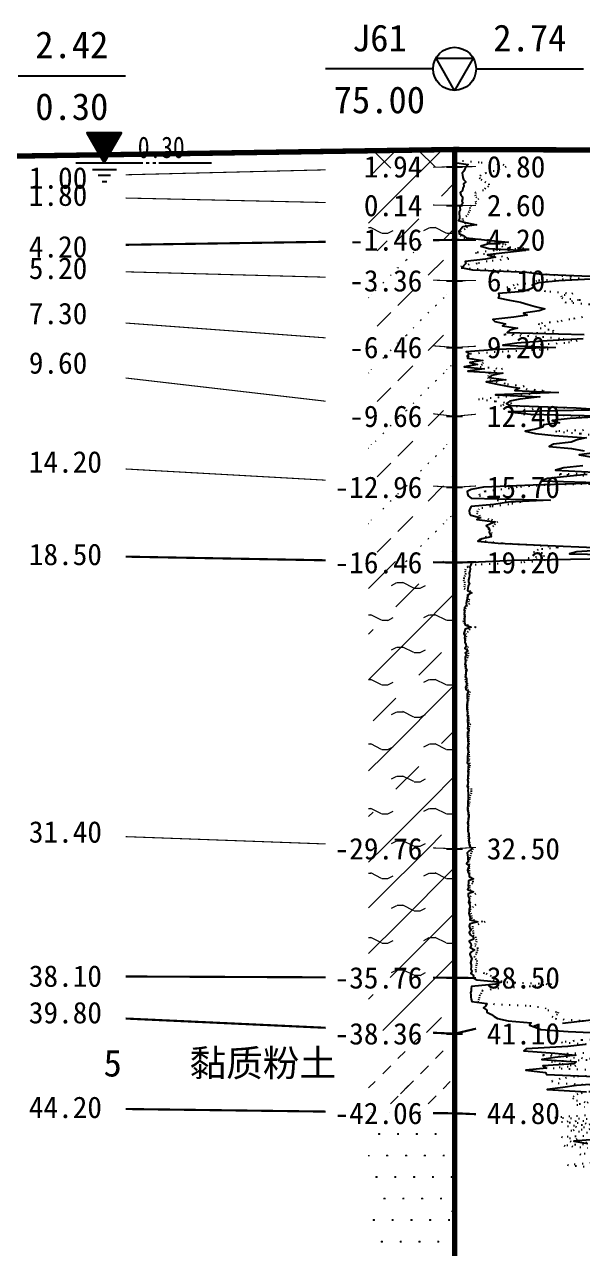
# Model space of a CAD drawing. Extents: x -37 to 3540, y -1485 to 297.
# Drawn here: x 1250.7 to 1302.6, y -478.6 to -364.9 of the extents above; entities that cross this region are included whole.
import ezdxf
from ezdxf.enums import TextEntityAlignment as Align

# ---------------------------------------------------------------- set-up
doc = ezdxf.new("R2010")
doc.units = 0
doc.linetypes.add('DOT', pattern=[6.35, 0, -6.35])
doc.layers.get('0').update_dxf_attribs({"linetype": 'CONTINUOUS'})
for name, color, linetype in [('CURVE', 200, 'CONTINUOUS'), ('HOLE', 41, 'CONTINUOUS'), ('STRATUM', 241, 'CONTINUOUS')]:
    doc.layers.add(name, color=color, linetype=linetype)
doc.layers.add('HATCH', color=7, linetype='CONTINUOUS', lineweight=13)
doc.styles.add('ST', font='')
doc.styles.get('ST').set_extended_font_data('SimSun')
pattern_1 = [(45, (851.434, -594), (-4.24264, 4.24264), [10, 0]), (45, (852.495, -597.182), (-2.12132, 6.36396), [3, -3])]
pattern_2 = [(45, (851.434, -594), (-4.24264, 4.24264), [10, 0]), (45, (852.495, -597.182), (-2.12132, 6.36396), [3, -3]), (26.565, (852.508, -594.2536), (5.999823, 5.999812), [0.567, -12.849]), (0, (851.941, -594.2536), (0, 6), [0.567, -5.433]), (26.565, (849.8526, -594), (5.999823, 5.999812), [0.567, -12.849]), (0, (850.36, -593.7464), (0, 6), [0.567, -5.433]), (153.435, (851.941, -594.2536), (-5.999818, -5e-06), [1.134, -12.2826]), (26.565, (855.508, -591.2536), (5.999823, 5.999812), [0.567, -12.849]), (0, (854.941, -591.2536), (0, 6), [0.567, -5.433]), (26.565, (852.8526, -591), (5.999823, 5.999812), [0.567, -12.849]), (0, (853.36, -590.7464), (0, 6), [0.567, -5.433]), (153.435, (854.941, -591.2536), (-5.999818, -5e-06), [1.134, -12.2826])]
pattern_3 = [(45, (851.434, -594), (-7e-07, 6.99998), [1.97196, -7.927535]), (45, (854.2467, -591.171), (-7e-07, 6.99998), [1.99367, -7.90583]), (45, (856.5013, -588.918), (-7e-07, 6.99998), [1.81361, -8.08588]), (26.56505, (851.434, -590.5), (7, 7), [0.0965, -15.55598]), (36.8699, (852.1339, -589.8), (7, 7), [0.19775, -34.80225]), (315, (854.934, -587.024), (6.99998, 1e-06), [0.03305, -9.86644]), (26.56505, (854.934, -594), (7, 7), [0.14475, -15.50773]), (26.56505, (855.634, -593.3), (7, 7), [0.10528, -15.5472]), (90, (855.984, -592.95), (-7, -5e-07), [0.02877, -6.97123]), (26.56505, (856.334, -592.6), (7, 7), [0.09101, -31.21394]), (36.8699, (857.0339, -591.9), (7, 7), [0.11069, -34.88931]), (45, (857.734, -591.2), (-2e-07, 6.99998), [0.10911, -9.79038]), (315, (858.348, -590.452), (6.99998, 1e-06), [0.03305, -9.86644]), (36.8699, (852.8339, -589.1), (7, 7), [0.10224, -34.89776]), (53.1301, (853.5339, -588.4), (13.9999998, 21), [0.13438, -34.86562]), (53.1301, (854.2339, -587.7), (13.9999998, 21), [0.12625, -34.87375])]

# ---------------------------------------------------------------- blocks, each defined once
blk = doc.blocks.new('H_cpt_hole')
for p, q in [((-1.73, 1), (1.73, 1)), ((0, -2), (-1.73, 1)), ((1.73, 1), (0, -2))]:
    blk.add_line(p, q)
blk.add_circle((0, 0), 2)
blk = doc.blocks.new('Gwl')
blk.add_lwpolyline([(0, 0, 0, 3.22, 0), (0, 2.79, 3.22, 3.22, 0)], format="xyseb")
blk.add_lwpolyline([(0, 0), (1.61, 2.79), (-1.61, 2.79)], close=True)
for points in [[(-2.63, 0), (3.61, 0)], [(3.93, 0), (4.21, 0)], [(4.53, 0), (4.8, 0)], [(5.09, 0), (9.99, 0)], [(-1.09, -0.61), (1.16, -0.61)], [(-0.54, -1.14), (0.61, -1.14)], [(-0.19, -1.74), (0.26, -1.74)]]:
    blk.add_lwpolyline(points)
at = {"style": 'ST', "width": 0.8}
blk.add_attdef('*GWL', (3.14, 0.45), '', height=2, dxfattribs=at)

msp = doc.modelspace()

# ---------------------------------------------------------------- hatches: boundary and pattern name
at = {"layer": 'HATCH'}
h = msp.add_hatch(dxfattribs=at)
h.set_pattern_fill('STT', color=50, style=0)
h.set_pattern_definition([(45, (851.434, -594), (-2.12132, 2.12132), [10, 0]), (135, (851.434, -594), (-2.12132, -2.12132), [10, 0])])
h.paths.add_polyline_path([(1290.71, -376.48), (1282.71, -376.6), (1282.71, -378.28), (1290.71, -378.08)])
h.paths.add_polyline_path([(1281.5, -379.57), (1288.2, -379.57), (1288.2, -376.64), (1281.5, -376.64)], flags=9)
h = msp.add_hatch(dxfattribs=at)
h.set_pattern_fill('FZNT', color=32, style=0)
h.set_pattern_definition(pattern_1)
h.paths.add_polyline_path([(1290.71, -378.08), (1282.71, -378.28), (1282.71, -381.5), (1290.71, -381.68)])
h.paths.add_polyline_path([(1281.5, -383.17), (1288.2, -383.17), (1288.2, -380.24), (1281.5, -380.24)], flags=9)
h.paths.add_polyline_path([(1281.5, -379.57), (1288.2, -379.57), (1288.2, -376.64), (1281.5, -376.64)], flags=9)
h = msp.add_hatch(dxfattribs=at)
h.set_pattern_fill('YNFNT', color=251, style=0)
h.set_pattern_definition(pattern_2)
h.paths.add_polyline_path([(1290.71, -381.68), (1282.71, -381.5), (1282.71, -385), (1290.71, -384.88)])
h.paths.add_polyline_path([(1280.07, -386.37), (1288.2, -386.37), (1288.2, -383.44), (1280.07, -383.44)], flags=9)
h.paths.add_polyline_path([(1281.5, -383.17), (1288.2, -383.17), (1288.2, -380.24), (1281.5, -380.24)], flags=9)
h = msp.add_hatch(dxfattribs=at)
h.set_pattern_fill('SZFT', color=52, style=0)
h.set_pattern_definition(pattern_3)
h.paths.add_polyline_path([(1290.71, -384.88), (1282.71, -385), (1282.71, -388.46), (1290.71, -388.68)])
h.paths.add_polyline_path([(1280.07, -390.17), (1288.2, -390.17), (1288.2, -387.24), (1280.07, -387.24)], flags=9)
h.paths.add_polyline_path([(1280.07, -386.37), (1288.2, -386.37), (1288.2, -383.44), (1280.07, -383.44)], flags=9)
h = msp.add_hatch(dxfattribs=at)
h.set_pattern_fill('SZFT', color=52, style=0)
h.set_pattern_definition(pattern_3)
h.paths.add_polyline_path([(1290.71, -388.68), (1282.71, -388.46), (1282.71, -394.29), (1290.71, -394.88)])
h.paths.add_polyline_path([(1280.07, -396.37), (1288.2, -396.37), (1288.2, -393.44), (1280.07, -393.44)], flags=9)
h.paths.add_polyline_path([(1280.07, -390.17), (1288.2, -390.17), (1288.2, -387.24), (1280.07, -387.24)], flags=9)
h = msp.add_hatch(dxfattribs=at)
h.set_pattern_fill('SZFT', color=52, style=0)
h.set_pattern_definition(pattern_3)
h.paths.add_polyline_path([(1290.71, -394.88), (1282.71, -394.29), (1282.71, -400.35), (1290.71, -401.28)])
h.paths.add_polyline_path([(1280.07, -402.77), (1288.2, -402.77), (1288.2, -399.84), (1280.07, -399.84)], flags=9)
h.paths.add_polyline_path([(1280.07, -396.37), (1288.2, -396.37), (1288.2, -393.44), (1280.07, -393.44)], flags=9)
h = msp.add_hatch(dxfattribs=at)
h.set_pattern_fill('SZFT', color=52, style=0)
h.set_pattern_definition(pattern_3)
h.paths.add_polyline_path([(1290.71, -401.28), (1282.71, -400.35), (1282.71, -407.44), (1290.71, -407.88)])
h.paths.add_polyline_path([(1278.64, -409.37), (1288.2, -409.37), (1288.2, -406.44), (1278.64, -406.44)], flags=9)
h.paths.add_polyline_path([(1280.07, -402.77), (1288.2, -402.77), (1288.2, -399.84), (1280.07, -399.84)], flags=9)
h = msp.add_hatch(dxfattribs=at)
h.set_pattern_fill('SZFT', color=52, style=0)
h.set_pattern_definition(pattern_3)
h.paths.add_polyline_path([(1290.71, -407.88), (1282.71, -407.44), (1282.71, -414.74), (1290.71, -414.88)])
h.paths.add_polyline_path([(1278.64, -416.37), (1288.2, -416.37), (1288.2, -413.44), (1278.64, -413.44)], flags=9)
h.paths.add_polyline_path([(1278.64, -409.37), (1288.2, -409.37), (1288.2, -406.44), (1278.64, -406.44)], flags=9)
h = msp.add_hatch(dxfattribs=at)
h.set_pattern_fill('YNFNT', color=251, style=0)
h.set_pattern_definition(pattern_2)
h.paths.add_polyline_path([(1290.71, -414.88), (1282.71, -414.74), (1282.71, -441.19), (1290.71, -441.48)])
h.paths.add_polyline_path([(1278.64, -442.97), (1288.2, -442.97), (1288.2, -440.04), (1278.64, -440.04)], flags=9)
h.paths.add_polyline_path([(1278.64, -416.37), (1288.2, -416.37), (1288.2, -413.44), (1278.64, -413.44)], flags=9)
h = msp.add_hatch(dxfattribs=at)
h.set_pattern_fill('YNNT', color=251, style=0)
h.set_pattern_definition([(45, (851.434, -594), (-2.12132, 2.12132), [10, 0]), (26.565, (852.508, -594.2536), (5.999823, 5.999812), [0.567, -12.849]), (0, (851.941, -594.2536), (0, 6), [0.567, -5.433]), (26.565, (849.8526, -594), (5.999823, 5.999812), [0.567, -12.849]), (0, (850.36, -593.7464), (0, 6), [0.567, -5.433]), (153.435, (851.941, -594.2536), (-5.999818, -5e-06), [1.134, -12.2826]), (26.565, (855.508, -591.2536), (5.999823, 5.999812), [0.567, -12.849]), (0, (854.941, -591.2536), (0, 6), [0.567, -5.433]), (26.565, (852.8526, -591), (5.999823, 5.999812), [0.567, -12.849]), (0, (853.36, -590.7464), (0, 6), [0.567, -5.433]), (153.435, (854.941, -591.2536), (-5.999818, -5e-06), [1.134, -12.2826])])
h.paths.add_polyline_path([(1290.71, -441.48), (1282.71, -441.19), (1282.71, -453.45), (1290.71, -453.48)])
h.paths.add_polyline_path([(1278.64, -454.97), (1288.2, -454.97), (1288.2, -452.04), (1278.64, -452.04)], flags=9)
h.paths.add_polyline_path([(1278.64, -442.97), (1288.2, -442.97), (1288.2, -440.04), (1278.64, -440.04)], flags=9)
h = msp.add_hatch(dxfattribs=at)
h.set_pattern_fill('FZNT', color=32, style=0)
h.set_pattern_definition(pattern_1)
h.paths.add_polyline_path([(1290.71, -453.48), (1282.71, -453.45), (1282.71, -458.31), (1290.71, -458.68)])
h.paths.add_polyline_path([(1278.64, -460.17), (1288.2, -460.17), (1288.2, -457.24), (1278.64, -457.24)], flags=9)
h.paths.add_polyline_path([(1278.64, -454.97), (1288.2, -454.97), (1288.2, -452.04), (1278.64, -452.04)], flags=9)
h = msp.add_hatch(dxfattribs=at)
h.set_pattern_fill('NZFT', color=52, style=0)
h.set_pattern_definition([(45, (851.434, -594), (-6e-07, 6.99998), [0.9473, -8.9522]), (45, (852.834, -592.6), (-6e-07, 6.99998), [0.9869, -8.9126]), (45, (854.234, -591.2), (-6e-07, 6.99998), [1.06018, -8.83931]), (45, (855.634, -589.8), (-6e-07, 6.99998), [0.94918, -8.95032]), (45, (857.034, -588.4), (-6e-07, 6.99998), [1.0365, -8.86299]), (45, (854.934, -594), (-6e-07, 6.99998), [1.01335, -8.88615]), (45, (856.334, -592.6), (-6e-07, 6.99998), [1.07896, -12.12037]), (45, (857.734, -591.2), (-6e-07, 6.99998), [0.99882, -8.90067]), (45, (852.134, -589.8), (-4e-07, 6.99998), [1.05533, -8.84416]), (45, (853.534, -588.4), (-4e-07, 6.99998), [1.0365, -8.86299])])
h.paths.add_polyline_path([(1290.71, -458.68), (1282.71, -458.31), (1282.71, -465.98), (1290.71, -466.08)])
h.paths.add_polyline_path([(1278.64, -467.57), (1288.2, -467.57), (1288.2, -464.64), (1278.64, -464.64)], flags=9)
h.paths.add_polyline_path([(1278.64, -460.17), (1288.2, -460.17), (1288.2, -457.24), (1278.64, -457.24)], flags=9)
h = msp.add_hatch(dxfattribs=at)
h.set_pattern_fill('FS', color=142, style=0)
h.set_pattern_definition([(82.875, (850.5993, -595.206), (0.0003693, 10.0001764), [0.08929, -80.53371]), (143.13, (850.7003, -595.2818), (-29.999964, 20.000054), [0.12627, -49.87373]), (172.875, (850.8775, -595.304), (-70.0002457, 9.9996603), [0.17857, -80.44443]), (206.565, (851.056, -595.2147), (-9.999705, -9.999687), [0.19954, -22.16046]), (243.435, (851.145, -595.0363), (9e-06, -9.999696), [0.19954, -22.16146]), (255.964, (851.2345, -594.679), (-0.0002, -9.999501), [0.36813, -40.86287]), (255.964, (851.5445, -593.439), (-0.0002, -9.999501), [1.27838, -39.95262]), (255.964, (851.613, -593.165), (-0.0002, -9.999501), [0.28235, -40.94865]), (216.87, (851.8032, -592.9108), (-9.999982, -10.000018), [0.12627, -49.87373]), (243.435, (851.702, -592.9865), (9e-06, -9.999696), [0.19954, -22.16146]), (206.565, (851.9817, -592.8215), (-9.999705, -9.999687), [0.19954, -22.16046]), (172.875, (852.1589, -592.8437), (-70.0002457, 9.9996603), [0.17857, -80.44443]), (143.13, (852.26, -592.9194), (-29.999964, 20.000054), [0.12627, -49.87373]), (82.875, (852.2488, -593.008), (0.0003693, 10.0001764), [0.08929, -80.53371]), (0, (851.104, -593.66), (0, 10), [0.89286, -9.10714]), (0, (851.4589, -594), (1, 2), [0, -1.75]), (0, (851.4339, -593.975), (1, 2), [0, -1.75]), (0, (851.4339, -594), (1, 2), [0, -1.75]), (0, (851.4089, -594), (1, 2), [0, -1.75]), (0, (851.4339, -594.025), (1, 2), [0, -1.75])])
h.paths.add_polyline_path([(1290.71, -466.08), (1282.71, -465.98), (1282.71, -491.26), (1290.71, -491.48)])
h.paths.add_polyline_path([(1278.64, -492.97), (1288.2, -492.97), (1288.2, -490.04), (1278.64, -490.04)], flags=9)
h.paths.add_polyline_path([(1278.64, -467.57), (1288.2, -467.57), (1288.2, -464.64), (1278.64, -464.64)], flags=9)

# ---------------------------------------------------------------- linework, layer by layer
at = {"layer": 'CURVE', "color": 30, "linetype": 'Continuous'}
for points in [[(1290.71, -376.88), (1290.71, -377.08), (1290.71, -377.28), (1290.71, -377.48), (1290.71, -377.68), (1291.97, -377.88), (1291.75, -378.08), (1291.66, -378.28), (1291.57, -378.48), (1291.41, -378.68), (1291.45, -378.88), (1291.49, -379.08), (1291.54, -379.28), (1291.75, -379.48), (1291.54, -379.68), (1291.56, -379.88), (1291.48, -380.08), (1291.44, -380.28), (1291.24, -380.48), (1291.29, -380.68), (1291.46, -380.88), (1291.44, -381.08), (1291.37, -381.28), (1291.47, -381.48), (1291.32, -381.68), (1291.19, -381.88), (1291.22, -382.08), (1291.15, -382.28), (1291.14, -382.48), (1291.17, -382.68), (1291.18, -382.88), (1291.06, -383.08), (1291.71, -383.28), (1292.76, -383.48), (1291.48, -383.68), (1291.28, -383.88), (1291.09, -384.08), (1291.12, -384.28), (1291.52, -384.48), (1291.78, -384.68), (1293.49, -384.88), (1295.7, -385.08), (1293.76, -385.28), (1293.16, -385.48), (1293.91, -385.68), (1297.29, -385.88), (1295.38, -386.08), (1293.76, -386.28), (1294.51, -386.48), (1293.59, -386.68), (1291.69, -386.88), (1291.74, -387.08), (1291.55, -387.28), (1291.45, -387.48), (1292.37, -387.68), (1297.43, -387.88), (1298.78, -388.08), (1304.08, -388.28)], [(1304.6, -388.48), (1300.41, -388.68), (1298.51, -388.88), (1297.94, -389.08), (1298.14, -389.28), (1297.65, -389.48), (1297.08, -389.68), (1294.8, -389.88), (1294.86, -390.08), (1294.77, -390.28), (1295.83, -390.48), (1296.84, -390.68), (1297.55, -390.88), (1298.22, -391.08), (1299.09, -391.28), (1298.59, -391.48), (1297.11, -391.68), (1297.45, -391.88), (1296.23, -392.08), (1294.28, -392.28), (1294.45, -392.48), (1295.46, -392.68), (1295.18, -392.88), (1296.57, -393.08), (1295.86, -393.28), (1295.6, -393.48), (1302.76, -393.68)], [(1302.66, -394.08), (1299.31, -394.28), (1296.49, -394.48), (1295.21, -394.68), (1300.07, -394.88), (1294.63, -395.08), (1291.79, -395.28), (1292.07, -395.48), (1291.87, -395.68), (1291.9, -395.88), (1293.34, -396.08), (1292.13, -396.28), (1292.84, -396.48), (1291.6, -396.68), (1293.45, -396.88), (1291.94, -397.08), (1295.21, -397.28), (1294.14, -397.48), (1293.93, -397.68), (1295.48, -397.88), (1293.64, -398.08), (1294.68, -398.28), (1295.63, -398.48), (1296.75, -398.68), (1296.31, -398.88), (1300.33, -399.08), (1294.5, -399.28), (1298.64, -399.48), (1296.78, -399.68), (1295.85, -399.88), (1295.53, -400.08), (1295.92, -400.28), (1302.03, -400.48), (1304.78, -400.68), (1295.72, -400.88), (1297.76, -401.08), (1305.29, -401.28), (1301.45, -401.48), (1299.78, -401.68), (1300.46, -401.88), (1298.97, -402.08), (1298.89, -402.28), (1298.28, -402.48), (1297.27, -402.68), (1298.25, -402.88), (1299.98, -403.08), (1302.95, -403.28), (1302.12, -403.48), (1301.55, -403.68), (1299.91, -403.88), (1299.52, -404.08), (1301.59, -404.28), (1302.77, -404.48)], [(1303.73, -404.68), (1302.31, -404.88), (1303.58, -405.08)], [(1302.65, -405.88), (1300.87, -406.08), (1300.09, -406.28), (1303.71, -406.48)], [(1303.05, -406.68), (1301.15, -406.88), (1299.35, -407.08), (1298.8, -407.28), (1304.97, -407.48), (1298.01, -407.68), (1293.4, -407.88), (1292.25, -408.08), (1291.89, -408.28), (1291.92, -408.48), (1291.96, -408.68), (1292.26, -408.88), (1299.61, -409.08), (1295.73, -409.28), (1294.35, -409.48), (1292.26, -409.68), (1292.13, -409.88), (1292.05, -410.08), (1292.11, -410.28), (1292.23, -410.48), (1293.06, -410.68), (1292.77, -410.88), (1294.49, -411.08), (1294.06, -411.28), (1293.64, -411.48), (1293.91, -411.68), (1293.96, -411.88), (1293.93, -412.08), (1294.03, -412.28), (1294.1, -412.48), (1293.23, -412.68), (1292.88, -412.88), (1294.77, -413.08), (1299.39, -413.28), (1303.68, -413.48)], [(1305.42, -413.68), (1302.07, -413.88), (1301.4, -414.08), (1313.06, -414.28)], [(1308.53, -414.48), (1296.21, -414.68), (1292.27, -414.88), (1292.21, -415.08), (1292.12, -415.28), (1292.16, -415.48), (1292.12, -415.68), (1292.08, -415.88), (1292.11, -416.08), (1292.08, -416.28), (1292, -416.48), (1292, -416.68), (1292.11, -416.88), (1291.96, -417.08), (1291.95, -417.28), (1291.91, -417.48), (1292.3, -417.68), (1291.96, -417.88), (1291.92, -418.08), (1291.87, -418.28), (1291.83, -418.48), (1291.79, -418.68), (1291.81, -418.88), (1291.64, -419.08), (1291.6, -419.28), (1291.63, -419.48), (1291.61, -419.68), (1291.66, -419.88), (1291.64, -420.08), (1291.63, -420.28), (1291.64, -420.48), (1291.7, -420.68), (1292.24, -420.88), (1291.7, -421.08), (1291.62, -421.28), (1291.58, -421.48), (1291.65, -421.68), (1291.64, -421.88), (1291.69, -422.08), (1291.66, -422.28), (1291.76, -422.48), (1291.79, -422.68), (1291.66, -422.88), (1291.93, -423.08), (1291.68, -423.28), (1291.83, -423.48), (1291.69, -423.68), (1291.7, -423.88), (1291.73, -424.08), (1291.69, -424.28), (1291.76, -424.48), (1291.72, -424.68), (1291.86, -424.88), (1291.77, -425.08), (1291.74, -425.28), (1291.73, -425.48), (1291.83, -425.68), (1291.82, -425.88), (1291.83, -426.08), (1291.83, -426.28), (1291.72, -426.48), (1291.75, -426.68), (1292.01, -426.88), (1291.88, -427.08), (1291.87, -427.28), (1291.89, -427.48), (1291.91, -427.68), (1291.88, -427.88), (1291.86, -428.08), (1291.86, -428.28), (1291.86, -428.48), (1291.89, -428.68), (1291.91, -428.88), (1291.89, -429.08), (1291.93, -429.28), (1291.92, -429.48), (1291.9, -429.68), (1291.95, -429.88), (1291.93, -430.08), (1291.92, -430.28), (1292.06, -430.48), (1291.91, -430.68), (1291.92, -430.88), (1291.92, -431.08), (1291.94, -431.28), (1291.95, -431.48), (1291.98, -431.68), (1291.93, -431.88), (1291.92, -432.08), (1291.95, -432.28), (1291.96, -432.48), (1291.95, -432.68), (1291.92, -432.88), (1291.92, -433.08), (1291.92, -433.28), (1291.87, -433.48), (1292.04, -433.68), (1291.96, -433.88), (1291.97, -434.08), (1291.95, -434.28), (1291.97, -434.48), (1291.94, -434.68), (1291.94, -434.88), (1291.92, -435.08), (1291.96, -435.28), (1291.95, -435.48), (1291.88, -435.68), (1291.98, -435.88), (1291.93, -436.08), (1291.98, -436.28), (1291.96, -436.48), (1291.96, -436.68), (1291.96, -436.88), (1291.94, -437.08), (1291.93, -437.28), (1291.93, -437.48), (1291.92, -437.68), (1291.92, -437.88), (1291.98, -438.08), (1291.98, -438.28), (1292.03, -438.48), (1291.97, -438.68), (1291.96, -438.88), (1291.92, -439.08), (1291.96, -439.28), (1291.94, -439.48), (1291.93, -439.68), (1291.93, -439.88), (1292.04, -440.08), (1292.02, -440.28), (1292.06, -440.48), (1292.03, -440.68), (1292.02, -440.88), (1292.07, -441.08), (1292.13, -441.28), (1292.34, -441.48), (1292.06, -441.68), (1291.88, -441.88), (1291.91, -442.08), (1291.93, -442.28), (1291.94, -442.48), (1291.97, -442.68), (1291.82, -442.88), (1292.06, -443.08), (1291.96, -443.28), (1291.9, -443.48), (1291.98, -443.68), (1292.05, -443.88), (1292.05, -444.08), (1292.46, -444.28), (1292, -444.48), (1292.01, -444.68), (1291.96, -444.88), (1292, -445.08), (1291.92, -445.28), (1292.47, -445.48), (1291.98, -445.68), (1291.98, -445.88), (1292.05, -446.08), (1292.07, -446.28), (1292.01, -446.48), (1292.11, -446.68), (1292.16, -446.88), (1292.07, -447.08), (1292.07, -447.28), (1292.03, -447.48), (1292.09, -447.68), (1292.15, -447.88), (1292.14, -448.08), (1292.86, -448.28), (1292.13, -448.48), (1292.06, -448.68), (1292.12, -448.88), (1292.22, -449.08), (1292.06, -449.28), (1292.16, -449.48), (1292.45, -449.68), (1292.48, -449.88), (1292.07, -450.08), (1292.23, -450.28), (1292.24, -450.48), (1292.17, -450.68), (1292.57, -450.88), (1292.27, -451.08), (1292.14, -451.28), (1292.19, -451.48), (1292.3, -451.68), (1292.24, -451.88), (1292.2, -452.08), (1292.24, -452.28), (1292.24, -452.48), (1292.23, -452.68), (1292.32, -452.88), (1292.23, -453.08), (1292.46, -453.28), (1292.44, -453.48), (1292.79, -453.68), (1295.06, -453.88), (1294.54, -454.08), (1292.28, -454.28), (1292.26, -454.48), (1292.26, -454.68), (1292.19, -454.88), (1292.23, -455.08), (1292.21, -455.28), (1292.24, -455.48), (1292.32, -455.68), (1293.71, -455.88), (1293.62, -456.08), (1293.39, -456.28), (1293.7, -456.48), (1293.71, -456.68), (1294.15, -456.88), (1294.38, -457.08), (1294.7, -457.28), (1295.7, -457.48), (1297.82, -457.68), (1297.69, -457.88), (1298.19, -458.08), (1298.73, -458.28), (1301.29, -458.48), (1306.17, -458.68)], [(1302.89, -459.68), (1301.24, -459.88), (1297.37, -460.08), (1297.14, -460.28), (1300.02, -460.48), (1302, -460.68), (1300.04, -460.88), (1298.84, -461.08), (1302.02, -461.28), (1301.84, -461.48), (1298.93, -461.68), (1299.25, -461.88), (1297.34, -462.08), (1299.18, -462.28), (1299.27, -462.48), (1304.46, -462.68)], [(1305, -463.28), (1302.05, -463.48), (1300.78, -463.68), (1299.32, -463.88), (1302.99, -464.08)], [(1304.09, -468.48), (1301.79, -468.68), (1303.11, -468.88)]]:
    msp.add_lwpolyline(points, dxfattribs=at)
at = {"layer": 'CURVE', "color": 100, "linetype": 'DOT', "ltscale": 0.1}
for points in [[(1290.71, -376.88), (1290.71, -377.08), (1290.71, -377.28), (1290.71, -377.48), (1293.19, -377.68), (1295.2, -377.88), (1295.52, -378.08), (1294.91, -378.28), (1294.38, -378.48), (1293.65, -378.68), (1293.14, -378.88), (1293.04, -379.08), (1293.14, -379.28), (1293.53, -379.48), (1293.91, -379.68), (1293.86, -379.88), (1293.57, -380.08), (1293.41, -380.28), (1292.66, -380.48), (1292.61, -380.68), (1292.68, -380.88), (1292.94, -381.08), (1292.67, -381.28), (1292.71, -381.48), (1292.24, -381.68), (1292.12, -381.88), (1292.13, -382.08), (1292.05, -382.28), (1291.97, -382.48), (1291.85, -382.68), (1291.43, -382.88), (1291.46, -383.08), (1291.69, -383.28), (1291.7, -383.48), (1291.89, -383.68), (1291.69, -383.88), (1291.31, -384.08), (1291.1, -384.28), (1291.23, -384.48), (1291.57, -384.68), (1293.97, -384.88), (1293.7, -385.08), (1295.47, -385.28), (1295.1, -385.48), (1297.14, -385.68), (1294.38, -385.88), (1292.66, -386.08), (1294.35, -386.28), (1295.56, -386.48), (1295.77, -386.68), (1293.74, -386.88), (1292.8, -387.08), (1291.34, -387.28), (1291.33, -387.48), (1294.88, -387.68), (1297.75, -387.88), (1299.23, -388.08), (1301.49, -388.28), (1302.3, -388.48), (1298.34, -388.68), (1298.08, -388.88), (1296.24, -389.08), (1295.56, -389.28), (1297.59, -389.48), (1299.56, -389.68), (1301.72, -389.88), (1300.61, -390.08), (1300.69, -390.28), (1302.41, -390.48), (1300.98, -390.68), (1303.4, -390.88)], [(1302.61, -392.08), (1301.43, -392.28), (1300.35, -392.48), (1298.5, -392.68), (1299.16, -392.88), (1298.67, -393.08), (1299.85, -393.28), (1299.91, -393.48), (1295.3, -393.68), (1298.9, -393.88), (1300.8, -394.08), (1302.12, -394.28), (1300.98, -394.48), (1297.82, -394.68), (1298.12, -394.88), (1299.43, -395.08), (1295.23, -395.28), (1292.23, -395.48), (1291.97, -395.68), (1292.33, -395.88), (1292.72, -396.08), (1293.35, -396.28), (1293.28, -396.48), (1293.08, -396.68), (1295.18, -396.88), (1294.45, -397.08), (1293.97, -397.28), (1293.86, -397.48), (1293.77, -397.68), (1293.99, -397.88), (1294.58, -398.08), (1295.63, -398.28), (1297.17, -398.48), (1296.63, -398.68), (1298.95, -398.88), (1299.17, -399.08), (1296.96, -399.28), (1295.58, -399.48), (1292.94, -399.68), (1294.52, -399.88), (1296.01, -400.08), (1294.98, -400.28), (1300.95, -400.48), (1297.09, -400.68), (1297.29, -400.88), (1297.13, -401.08), (1304.23, -401.28)], [(1305.65, -402.48), (1300.11, -402.68), (1302.41, -402.88), (1304.11, -403.08)], [(1306.52, -406.48), (1300.43, -406.68), (1305.12, -406.88)], [(1307.69, -407.48), (1299.13, -407.68), (1296.53, -407.88), (1295.11, -408.08), (1293.55, -408.28), (1293.01, -408.48), (1293.03, -408.68), (1294.79, -408.88), (1294.68, -409.08), (1296.85, -409.28), (1295.75, -409.48), (1294.07, -409.68), (1292.98, -409.88), (1292.84, -410.08), (1292.75, -410.28), (1293, -410.48), (1293.08, -410.68), (1294.15, -410.88), (1294.71, -411.08), (1294.47, -411.28), (1294.32, -411.48), (1293.83, -411.68), (1293.96, -411.88), (1294.12, -412.08), (1294.18, -412.28), (1293.68, -412.48), (1293.04, -412.68), (1293.54, -412.88), (1295.14, -413.08), (1298.68, -413.28), (1300.37, -413.48), (1298.48, -413.68), (1298.05, -413.88), (1299.59, -414.08), (1299.07, -414.28), (1297.56, -414.48), (1299.45, -414.68), (1296.96, -414.88), (1292.73, -415.08), (1291.93, -415.28), (1291.73, -415.48), (1291.67, -415.68), (1291.74, -415.88), (1291.67, -416.08), (1291.57, -416.28), (1291.54, -416.48), (1291.62, -416.68), (1291.65, -416.88), (1291.62, -417.08), (1291.59, -417.28), (1292.09, -417.48), (1292.33, -417.68), (1291.94, -417.88), (1291.83, -418.08), (1292.09, -418.28), (1291.96, -418.48), (1292.09, -418.68), (1291.88, -418.88), (1291.71, -419.08), (1291.66, -419.28), (1291.6, -419.48), (1291.66, -419.68), (1291.62, -419.88), (1291.59, -420.08), (1291.52, -420.28), (1291.56, -420.48), (1291.86, -420.68), (1292.69, -420.88), (1292.12, -421.08), (1291.97, -421.28), (1291.73, -421.48), (1291.78, -421.68), (1291.7, -421.88), (1291.69, -422.08), (1291.66, -422.28), (1291.7, -422.48), (1291.94, -422.68), (1291.86, -422.88), (1291.86, -423.08), (1291.98, -423.28), (1291.97, -423.48), (1291.93, -423.68), (1291.82, -423.88), (1291.73, -424.08), (1291.67, -424.28), (1291.68, -424.48), (1291.71, -424.68), (1291.74, -424.88), (1291.77, -425.08), (1291.71, -425.28), (1291.7, -425.48), (1291.7, -425.68), (1291.73, -425.88), (1291.89, -426.08), (1291.88, -426.28), (1291.86, -426.48), (1291.91, -426.68), (1292.14, -426.88), (1292.05, -427.08), (1292.01, -427.28), (1292, -427.48), (1291.96, -427.68), (1291.92, -427.88), (1291.9, -428.08), (1291.89, -428.28), (1291.91, -428.48), (1291.92, -428.68), (1291.92, -428.88), (1291.96, -429.08), (1292.01, -429.28), (1292, -429.48), (1292.01, -429.68), (1292.18, -429.88), (1292.08, -430.08), (1292.02, -430.28), (1292.02, -430.48), (1291.99, -430.68), (1292.01, -430.88), (1292.01, -431.08), (1292, -431.28), (1292, -431.48), (1292.04, -431.68), (1292.02, -431.88), (1291.98, -432.08), (1291.98, -432.28), (1292.02, -432.48), (1292.02, -432.68), (1292.04, -432.88), (1292.07, -433.08), (1292.01, -433.28), (1292.08, -433.48), (1292.13, -433.68), (1292.08, -433.88), (1292.04, -434.08), (1292.03, -434.28), (1292, -434.48), (1291.98, -434.68), (1292, -434.88), (1291.94, -435.08), (1291.96, -435.28), (1291.92, -435.48), (1291.95, -435.68), (1292.24, -435.88), (1292.26, -436.08), (1292.25, -436.28), (1292.15, -436.48), (1292.09, -436.68), (1292.08, -436.88), (1292.09, -437.08), (1292.04, -437.28), (1292.06, -437.48), (1291.94, -437.68), (1291.94, -437.88), (1292, -438.08), (1292.02, -438.28), (1292.04, -438.48), (1292, -438.68), (1291.98, -438.88), (1291.98, -439.08), (1291.99, -439.28), (1291.96, -439.48), (1291.98, -439.68), (1291.97, -439.88), (1292, -440.08), (1291.97, -440.28), (1292, -440.48), (1291.94, -440.68), (1292.08, -440.88), (1292.12, -441.08), (1292.14, -441.28), (1292.43, -441.48), (1292.31, -441.68), (1292.24, -441.88), (1292.19, -442.08), (1292.13, -442.28), (1292.13, -442.48), (1291.96, -442.68), (1292.06, -442.88), (1292.04, -443.08), (1292.04, -443.28), (1292.07, -443.48), (1292.09, -443.68), (1292.06, -443.88), (1292.09, -444.08), (1292.32, -444.28), (1292.42, -444.48), (1292.37, -444.68), (1292.13, -444.88), (1292.07, -445.08), (1292.12, -445.28), (1292.22, -445.48), (1292.69, -445.68), (1292.22, -445.88), (1292.1, -446.08), (1292.06, -446.28), (1292.13, -446.48), (1292.68, -446.68), (1292.44, -446.88), (1292.21, -447.08), (1292.1, -447.28), (1292.19, -447.48), (1292.25, -447.68), (1292.29, -447.88), (1292.47, -448.08), (1293.54, -448.28), (1292.96, -448.48), (1292.37, -448.68), (1292.35, -448.88), (1292.42, -449.08), (1292.43, -449.28), (1292.44, -449.48), (1292.64, -449.68), (1292.69, -449.88), (1292.75, -450.08), (1292.64, -450.28), (1292.58, -450.48), (1292.84, -450.68), (1292.87, -450.88), (1292.76, -451.08), (1292.72, -451.28), (1292.54, -451.48), (1292.67, -451.68), (1292.78, -451.88), (1292.77, -452.08), (1292.72, -452.28), (1292.73, -452.48), (1292.64, -452.68), (1292.66, -452.88), (1293.65, -453.08), (1294.02, -453.28), (1294.29, -453.48), (1294.3, -453.68), (1295.56, -453.88), (1299.74, -454.08), (1297.76, -454.28), (1294.84, -454.48), (1293.28, -454.68), (1293.19, -454.88), (1293.07, -455.08), (1293.01, -455.28), (1292.98, -455.48), (1292.85, -455.68), (1293.59, -455.88), (1297.7, -456.08), (1299.13, -456.28), (1299.38, -456.48), (1300.33, -456.68), (1300.27, -456.88), (1299.75, -457.08), (1300.08, -457.28), (1302.59, -457.48), (1304.51, -457.68)], [(1309.99, -459.08), (1302.55, -459.28), (1300.64, -459.48), (1303.54, -459.68)], [(1302.73, -460.48), (1298.9, -460.68), (1301.78, -460.88), (1304.5, -461.08), (1299.71, -461.28), (1300.72, -461.48), (1302, -461.68), (1299.88, -461.88), (1304.77, -462.08)], [(1305.18, -462.48), (1301.86, -462.68), (1300.53, -462.88), (1299.75, -463.08), (1300.35, -463.28), (1304.29, -463.48)], [(1303.31, -464.08), (1302.18, -464.28), (1301.8, -464.48), (1301.67, -464.68), (1302.04, -464.88), (1303.13, -465.08), (1302.07, -465.28), (1302.82, -465.48)], [(1302.89, -466.28), (1300.02, -466.48), (1305.68, -466.68), (1300.65, -466.88), (1304.06, -467.08), (1301.22, -467.28), (1304.78, -467.48), (1301.51, -467.68), (1303.1, -467.88)], [(1305.68, -468.08), (1300.66, -468.28), (1302.12, -468.48), (1301.46, -468.68), (1304.18, -468.88), (1300.89, -469.08), (1303.1, -469.28)], [(1306.52, -469.68), (1302.37, -469.88), (1303.02, -470.08)], [(1304.13, -470.68), (1301.21, -470.88), (1303.37, -471.08)]]:
    msp.add_lwpolyline(points, dxfattribs=at)
at = {"layer": 'HOLE', "linetype": 'Continuous'}
for points in [[(1250.1, -369.62), (1260.1, -369.62)], [(1288.71, -368.98), (1278.71, -368.98)], [(1292.71, -368.98), (1302.71, -368.98)], [(1289.96, -378.08), (1291.46, -378.08)], [(1289.96, -381.68), (1291.46, -381.68)], [(1289.96, -384.88), (1291.46, -384.88)], [(1289.96, -388.68), (1291.46, -388.68)], [(1289.96, -394.88), (1291.46, -394.88)], [(1289.96, -401.28), (1291.46, -401.28)], [(1289.96, -407.88), (1291.46, -407.88)], [(1289.96, -414.88), (1291.46, -414.88)], [(1289.96, -441.48), (1291.46, -441.48)], [(1289.96, -453.48), (1291.46, -453.48)], [(1289.96, -458.68), (1291.46, -458.68)], [(1289.96, -466.08), (1291.46, -466.08)]]:
    msp.add_lwpolyline(points, dxfattribs=at)
at = {"layer": 'HOLE', "linetype": 'Continuous', "const_width": 0.5}
msp.add_lwpolyline([(1290.71, -376.48), (1290.71, -525.18)], dxfattribs=at)
at = {"layer": 'STRATUM', "linetype": 'Continuous'}
for points, const_width in [([(1218.09, -377.15), (1248.1, -377.12), (1290.71, -376.48), (1331.48, -376.62)], 0.5), ([(1260.1, -378.83), (1269.41, -378.6), (1278.71, -378.37)], 0.1), ([(1288.71, -378.13), (1290.71, -378.08), (1292.71, -378.07)], 0.1), ([(1260.1, -380.99), (1269.41, -381.2), (1278.71, -381.41)], 0.1), ([(1288.71, -381.64), (1290.71, -381.68), (1292.71, -381.68)], 0.1), ([(1260.1, -385.34), (1269.41, -385.2), (1278.71, -385.06)], 0.2), ([(1288.71, -384.91), (1290.71, -384.88), (1292.71, -384.9)], 0.2), ([(1260.1, -387.85), (1269.41, -388.1), (1278.71, -388.35)], 0.1), ([(1288.71, -388.63), (1290.71, -388.68), (1292.71, -388.66)], 0.1), ([(1260.1, -392.61), (1269.41, -393.3), (1278.71, -393.99)], 0.1), ([(1288.71, -394.73), (1290.71, -394.88), (1292.71, -394.77)], 0.1), ([(1260.1, -397.72), (1269.41, -398.8), (1278.71, -399.88)], 0.1), ([(1288.71, -401.05), (1290.71, -401.28), (1292.71, -401.09)], 0.1), ([(1260.1, -406.18), (1269.41, -406.7), (1278.71, -407.22)], 0.1), ([(1288.71, -407.77), (1290.71, -407.88), (1292.71, -407.76)], 0.1), ([(1260.1, -414.33), (1269.41, -414.5), (1278.71, -414.67)], 0.2), ([(1288.71, -414.85), (1290.71, -414.88), (1292.71, -414.83)], 0.2), ([(1260.1, -440.36), (1269.41, -440.7), (1278.71, -441.04)], 0.1), ([(1288.71, -441.41), (1290.71, -441.48), (1292.71, -441.36)], 0.1), ([(1260.1, -453.36), (1269.41, -453.4), (1278.71, -453.44)], 0.2), ([(1288.71, -453.47), (1290.71, -453.48), (1292.71, -453.5)], 0.2), ([(1260.1, -457.27), (1269.41, -457.7), (1278.71, -458.13)], 0.2), ([(1288.71, -458.59), (1290.71, -458.68), (1292.71, -458.21)], 0.2), ([(1260.1, -465.68), (1269.41, -465.8), (1278.71, -465.92)], 0.2), ([(1288.71, -466.06), (1290.71, -466.08), (1292.71, -466.16)], 0.2)]:
    msp.add_lwpolyline(points, dxfattribs=dict(at, const_width=const_width))
at = {"layer": 'STRATUM'}
msp.add_lwpolyline([(1300.75, -457.7), (1322.04, -455.25)], dxfattribs=at)

# ---------------------------------------------------------------- block references
at = {"layer": 'CURVE'}
msp.add_blockref('Gwl', (1258.1, -377.72), dxfattribs=at).add_auto_attribs({'*GWL': '0.30'})
at = {"layer": 'HOLE'}
msp.add_blockref('H_cpt_hole', (1290.71, -368.98), dxfattribs=at)

# ---------------------------------------------------------------- texts
at = {"layer": 'HOLE', "style": 'ST'}
for s, p in [('J61', (1283.71, -366.11)), ('2.74', (1297.71, -366.11)), ('2.42', (1255.1, -366.74)), ('75.00', (1283.71, -371.86)), ('0.30', (1255.1, -372.49))]:
    msp.add_text(s, height=2.5, dxfattribs=at).set_placement(p, align=Align.MIDDLE_CENTER)
for s, p in [('1.94', (1287.71, -378.08)), ('0.14', (1287.71, -381.68)), ('-1.46', (1287.71, -384.88)), ('-3.36', (1287.71, -388.68)), ('-6.46', (1287.71, -394.88)), ('-9.66', (1287.71, -401.28)), ('-12.96', (1287.71, -407.88)), ('-16.46', (1287.71, -414.88)), ('-29.76', (1287.71, -441.48)), ('-35.76', (1287.71, -453.48)), ('-38.36', (1287.71, -458.68)), ('-42.06', (1287.71, -466.08))]:
    msp.add_text(s, height=2, dxfattribs=at).set_placement(p, align=Align.MIDDLE_RIGHT)
for s, p in [('0.80', (1293.71, -378.08)), ('1.00', (1251.1, -379.12)), ('1.80', (1251.1, -380.72)), ('2.60', (1293.71, -381.68)), ('4.20', (1251.1, -385.52)), ('4.20', (1293.71, -384.88)), ('5.20', (1251.1, -387.52)), ('6.10', (1293.71, -388.68)), ('7.30', (1251.1, -391.72)), ('9.20', (1293.71, -394.88)), ('9.60', (1251.1, -396.32)), ('12.40', (1293.71, -401.28)), ('14.20', (1251.1, -405.52)), ('15.70', (1293.71, -407.88)), ('18.50', (1251.1, -414.12)), ('19.20', (1293.71, -414.88)), ('31.40', (1251.1, -439.92)), ('32.50', (1293.71, -441.48)), ('38.10', (1251.1, -453.32)), ('38.50', (1293.71, -453.48)), ('39.80', (1251.1, -456.72)), ('41.10', (1293.71, -458.68)), ('44.20', (1251.1, -465.52)), ('44.80', (1293.71, -466.08))]:
    msp.add_text(s, height=2, dxfattribs=at).set_placement(p, align=Align.MIDDLE_LEFT)
at = {"layer": 'STRATUM', "style": 'ST'}
for s, p in [('5', (1258.05, -461.41)), ('黏质粉土', (1266.05, -461.41))]:
    msp.add_text(s, height=2.5, dxfattribs=at).set_placement(p, align=Align.MIDDLE_LEFT)

doc.saveas('drawing.dxf')
